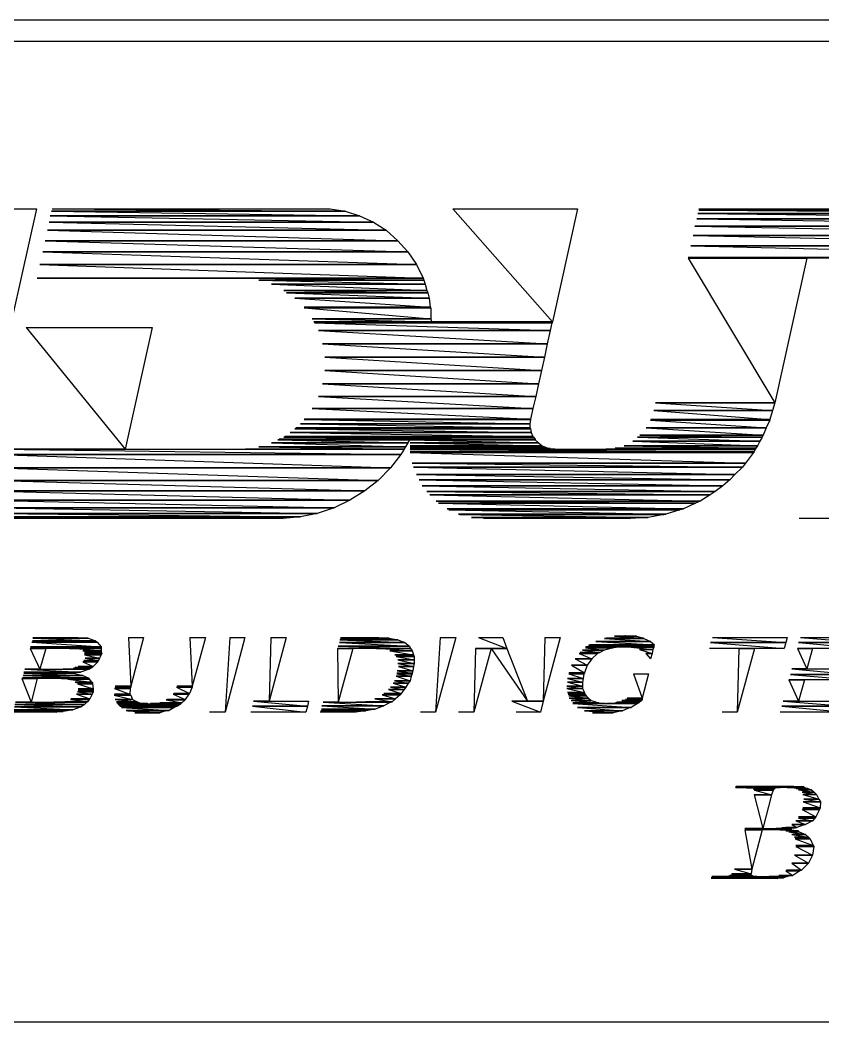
# Model space of a CAD drawing. Header units: millimetres. Extents: x 14 to 201, y 16 to 268.
# Drawn here: x 81.34 to 110.68, y 15.62 to 52.24 of the extents above; entities that cross this region are included whole.
import ezdxf

# ---------------------------------------------------------------- set-up
doc = ezdxf.new("R2010")
doc.units = ezdxf.units.MM
doc.layers.get('0').update_dxf_attribs({"linetype": 'CONTINUOUS'})

msp = doc.modelspace()

# ---------------------------------------------------------------- linework, layer by layer
at = {"color": 0}
for p, q in [((198.121, 52.2386), (17.0174, 52.2386)), ((149.648, 51.4558), (16.214, 51.4558)), ((93.7465, 45.0854), (82.4438, 45.0854)), ((82.4438, 45.0854), (94.2552, 44.8525)), ((82.4438, 45.0854), (93.7465, 45.0854)), ((93.2173, 45.2547), (82.4865, 45.2547)), ((82.4865, 45.2547), (93.7465, 45.0854)), ((82.4865, 45.2547), (93.2173, 45.2547)), ((82.5073, 45.339), (93.2173, 45.2547)), ((82.5073, 45.339), (92.6677, 45.339)), ((92.6677, 45.339), (93.2173, 45.2547)), ((93.2173, 45.2547), (93.7465, 45.0854)), ((93.7465, 45.0854), (94.2552, 44.8525)), ((97.1543, 45.339), (100.795, 41.2115)), ((97.1543, 45.339), (101.706, 45.339)), ((101.706, 45.339), (100.795, 41.2115)), ((122.386, 45.1693), (106.109, 45.1693)), ((106.109, 45.1693), (122.809, 44.9792)), ((106.109, 45.1693), (122.386, 45.1693)), ((106.15, 45.339), (121.941, 45.296)), ((106.15, 45.339), (121.455, 45.339)), ((121.941, 45.296), (106.15, 45.296)), ((106.15, 45.296), (122.386, 45.1693)), ((106.15, 45.296), (121.941, 45.296)), ((94.2552, 44.8525), (82.4011, 44.8525)), ((82.4011, 44.8525), (94.7208, 44.5562)), ((82.4011, 44.8525), (94.2552, 44.8525)), ((94.2552, 44.8525), (94.7208, 44.5562)), ((123.19, 44.7036), (106.003, 44.7036)), ((106.003, 44.7036), (123.529, 44.366)), ((106.003, 44.7036), (123.19, 44.7036)), ((122.809, 44.9792), (106.066, 44.9792)), ((106.066, 44.9792), (123.19, 44.7036)), ((106.066, 44.9792), (122.809, 44.9792)), ((94.7208, 44.5562), (82.3376, 44.5562)), ((82.3376, 44.5562), (95.1438, 44.1745)), ((82.3376, 44.5562), (94.7208, 44.5562)), ((94.7208, 44.5562), (95.1438, 44.1745)), ((123.529, 44.366), (105.94, 44.366)), ((105.94, 44.366), (123.804, 43.9843)), ((105.94, 44.366), (123.529, 44.366)), ((95.1438, 44.1745), (82.2537, 44.1745)), ((82.2537, 44.1745), (95.5036, 43.772)), ((82.2537, 44.1745), (95.1438, 44.1745)), ((95.1438, 44.1745), (95.5036, 43.772)), ((123.804, 43.9843), (105.854, 43.9843)), ((105.854, 43.9843), (123.994, 43.561)), ((105.854, 43.9843), (123.804, 43.9843)), ((95.5036, 43.772), (82.1697, 43.772)), ((82.1697, 43.772), (95.8219, 43.3077)), ((82.1697, 43.772), (95.5036, 43.772)), ((95.5036, 43.772), (95.8219, 43.3077)), ((95.8219, 43.3077), (82.0635, 43.3077)), ((82.0635, 43.3077), (96.0755, 42.799)), ((82.0635, 43.3077), (95.8219, 43.3077)), ((95.8219, 43.3077), (96.0755, 42.799)), ((123.994, 43.561), (105.749, 43.561)), ((105.749, 43.561), (124.015, 43.5405)), ((105.749, 43.561), (123.994, 43.561)), ((124.015, 43.5405), (105.749, 43.5405)), ((105.749, 43.5405), (108.924, 38.2489)), ((105.749, 43.5405), (110.087, 43.5405)), ((110.087, 43.5405), (108.924, 38.2489)), ((96.0755, 42.799), (81.9573, 42.799)), ((81.9573, 42.799), (96.0755, 42.799)), ((81.9573, 42.799), (96.0755, 42.799)), ((89.578, 42.799), (96.096, 42.7359)), ((89.578, 42.799), (96.0755, 42.799)), ((96.096, 42.7359), (90.0645, 42.7359)), ((90.0645, 42.7359), (96.139, 42.587)), ((90.0645, 42.7359), (96.096, 42.7359)), ((96.139, 42.587), (90.5302, 42.587)), ((90.5302, 42.587), (96.2021, 42.3541)), ((90.5302, 42.587), (96.139, 42.587)), ((96.0755, 42.799), (96.096, 42.7359)), ((96.096, 42.7359), (96.139, 42.587)), ((96.139, 42.587), (96.2021, 42.3541)), ((96.2021, 42.3541), (90.974, 42.3541)), ((90.974, 42.3541), (96.2448, 42.2698)), ((90.974, 42.3541), (96.2021, 42.3541)), ((96.2448, 42.2698), (91.0802, 42.2698)), ((91.0802, 42.2698), (96.2875, 42.0797)), ((91.0802, 42.2698), (96.2448, 42.2698)), ((96.2021, 42.3541), (96.2448, 42.2698)), ((96.2448, 42.2698), (96.2875, 42.0797)), ((96.2875, 42.0797), (91.3765, 42.0797)), ((91.3765, 42.0797), (96.3291, 41.7407)), ((91.3765, 42.0797), (96.2875, 42.0797)), ((96.2875, 42.0797), (96.3291, 41.7407)), ((96.3291, 41.7407), (91.7152, 41.7407)), ((91.7152, 41.7407), (96.351, 41.7202)), ((91.7152, 41.7407), (96.3291, 41.7407)), ((96.351, 41.7202), (91.7152, 41.7202)), ((91.7152, 41.7202), (96.351, 41.3177)), ((91.7152, 41.7202), (96.351, 41.7202)), ((96.3291, 41.7407), (96.351, 41.7202)), ((96.351, 41.7202), (96.351, 41.3177)), ((96.351, 41.3177), (92.0115, 41.3177)), ((92.0115, 41.3177), (96.3718, 41.2115)), ((92.0115, 41.3177), (96.351, 41.3177)), ((96.3718, 41.2115), (92.075, 41.2115)), ((92.075, 41.2115), (96.3718, 41.1688)), ((92.075, 41.2115), (96.3718, 41.2115)), ((96.3718, 41.1688), (92.0958, 41.1688)), ((92.0958, 41.1688), (100.711, 40.8947)), ((92.0958, 41.1688), (100.775, 41.1688)), ((96.351, 41.3177), (96.3718, 41.2115)), ((100.795, 41.2115), (96.3718, 41.2115)), ((96.3718, 41.2115), (100.775, 41.1688)), ((96.3718, 41.2115), (100.795, 41.2115)), ((96.3718, 41.2115), (96.3718, 41.1688)), ((100.775, 41.1688), (96.3718, 41.1688)), ((100.775, 41.1688), (100.711, 40.8947)), ((100.795, 41.2115), (100.775, 41.1688)), ((81.5552, 40.9995), (85.175, 36.5552)), ((81.5552, 40.9995), (86.1702, 40.9995)), ((86.1702, 40.9995), (85.175, 36.5552)), ((100.711, 40.8947), (92.2443, 40.8947)), ((92.2443, 40.8947), (100.605, 40.4068)), ((92.2443, 40.8947), (100.711, 40.8947)), ((100.711, 40.8947), (100.605, 40.4068)), ((100.605, 40.4068), (92.3918, 40.4068)), ((92.3918, 40.4068), (100.499, 39.9203)), ((92.3918, 40.4068), (100.605, 40.4068)), ((100.605, 40.4068), (100.499, 39.9203)), ((100.499, 39.9203), (92.4775, 39.9203)), ((92.4775, 39.9203), (100.393, 39.4339)), ((92.4775, 39.9203), (100.499, 39.9203)), ((100.499, 39.9203), (100.393, 39.4339)), ((100.393, 39.4339), (92.4775, 39.4339)), ((92.4775, 39.4339), (100.288, 38.946)), ((92.4775, 39.4339), (100.393, 39.4339)), ((100.393, 39.4339), (100.288, 38.946)), ((100.288, 38.946), (92.3918, 38.946)), ((92.3918, 38.946), (100.182, 38.4803)), ((92.3918, 38.946), (100.288, 38.946)), ((100.288, 38.946), (100.182, 38.4803)), ((100.182, 38.4803), (92.2443, 38.4803)), ((92.2443, 38.4803), (100.076, 38.0365)), ((92.2443, 38.4803), (100.182, 38.4803)), ((100.182, 38.4803), (100.076, 38.0365)), ((108.924, 38.2489), (104.563, 38.2489)), ((104.563, 38.2489), (108.839, 37.9734)), ((104.563, 38.2489), (108.924, 38.2489)), ((108.924, 38.2489), (108.839, 37.9734)), ((100.076, 38.0365), (92.0115, 38.0365)), ((92.0115, 38.0365), (99.9917, 37.6548)), ((92.0115, 38.0365), (100.076, 38.0365)), ((100.076, 38.0365), (99.9917, 37.6548)), ((108.839, 37.9734), (104.499, 37.9734)), ((104.499, 37.9734), (108.733, 37.6343)), ((104.499, 37.9734), (108.839, 37.9734)), ((108.839, 37.9734), (108.733, 37.6343)), ((99.9698, 37.4869), (91.5885, 37.4869)), ((91.5885, 37.4869), (99.9698, 37.338)), ((91.5885, 37.4869), (99.9698, 37.4869)), ((99.9917, 37.6343), (91.7152, 37.6343)), ((91.7152, 37.6343), (99.9698, 37.4869)), ((91.7152, 37.6343), (99.9917, 37.6343)), ((99.9917, 37.6548), (91.736, 37.6548)), ((91.736, 37.6548), (99.9917, 37.6343)), ((91.736, 37.6548), (99.9917, 37.6548)), ((99.9917, 37.6343), (99.9698, 37.4869)), ((99.9698, 37.4869), (99.9698, 37.338)), ((99.9917, 37.6548), (99.9917, 37.6343)), ((108.733, 37.6135), (104.372, 37.6135)), ((104.372, 37.6135), (108.606, 37.338)), ((104.372, 37.6135), (108.733, 37.6135)), ((108.733, 37.6343), (104.395, 37.6343)), ((104.395, 37.6343), (108.733, 37.6135)), ((104.395, 37.6343), (108.733, 37.6343)), ((108.733, 37.6135), (108.606, 37.338)), ((108.733, 37.6343), (108.733, 37.6135)), ((100.096, 36.999), (90.974, 36.999)), ((90.974, 36.999), (100.161, 36.915)), ((90.974, 36.999), (100.096, 36.999)), ((100.076, 37.0209), (91.0167, 37.0209)), ((91.0167, 37.0209), (100.096, 36.999)), ((91.0167, 37.0209), (100.076, 37.0209)), ((100.013, 37.1683), (91.2068, 37.1683)), ((91.2068, 37.1683), (100.076, 37.0209)), ((91.2068, 37.1683), (100.013, 37.1683)), ((99.9917, 37.2953), (91.3765, 37.2953)), ((91.3765, 37.2953), (100.013, 37.1683)), ((91.3765, 37.2953), (99.9917, 37.2953)), ((99.9698, 37.338), (91.4192, 37.338)), ((91.4192, 37.338), (99.9917, 37.2953)), ((91.4192, 37.338), (99.9698, 37.338)), ((99.9698, 37.338), (99.9917, 37.2953)), ((99.9917, 37.2953), (100.013, 37.1683)), ((100.013, 37.1683), (100.076, 37.0209)), ((100.076, 37.0209), (100.096, 36.999)), ((100.096, 36.999), (100.161, 36.915)), ((108.458, 36.999), (103.907, 36.999)), ((103.907, 36.999), (108.373, 36.8515)), ((103.907, 36.999), (108.458, 36.999)), ((108.5, 37.0625), (103.992, 37.0625)), ((103.992, 37.0625), (108.458, 36.999)), ((103.992, 37.0625), (108.5, 37.0625)), ((108.606, 37.338), (104.225, 37.338)), ((104.225, 37.338), (108.5, 37.0625)), ((104.225, 37.338), (108.606, 37.338)), ((108.458, 36.999), (108.373, 36.8515)), ((108.5, 37.0625), (108.458, 36.999)), ((108.606, 37.338), (108.5, 37.0625)), ((95.4193, 36.6391), (90.0645, 36.6391)), ((90.0645, 36.6391), (95.3767, 36.5552)), ((90.0645, 36.6391), (95.4193, 36.6391)), ((95.5036, 36.788), (90.5302, 36.788)), ((90.5302, 36.788), (95.4193, 36.6391)), ((90.5302, 36.788), (95.5036, 36.788)), ((95.5668, 36.8928), (90.763, 36.8928)), ((90.763, 36.8928), (95.5036, 36.788)), ((90.763, 36.8928), (95.5668, 36.8928)), ((100.161, 36.915), (90.8043, 36.915)), ((90.8043, 36.915), (95.5668, 36.8928)), ((90.8043, 36.915), (95.589, 36.915)), ((95.4193, 36.6391), (95.3767, 36.5552)), ((95.5036, 36.788), (95.4193, 36.6391)), ((95.5668, 36.8928), (95.5036, 36.788)), ((95.589, 36.915), (95.5668, 36.8928)), ((95.589, 36.915), (100.161, 36.8928)), ((95.589, 36.915), (100.161, 36.915)), ((100.161, 36.8928), (95.589, 36.8928)), ((95.589, 36.8928), (100.288, 36.788)), ((95.589, 36.8928), (100.161, 36.8928)), ((100.288, 36.788), (95.589, 36.788)), ((95.589, 36.788), (100.415, 36.6818)), ((95.589, 36.788), (100.288, 36.788)), ((100.415, 36.6818), (95.589, 36.6818)), ((95.589, 36.6818), (100.562, 36.6187)), ((95.589, 36.6818), (100.415, 36.6818)), ((100.562, 36.6187), (95.589, 36.6187)), ((95.589, 36.6187), (100.711, 36.576)), ((95.589, 36.6187), (100.562, 36.6187)), ((100.161, 36.915), (100.161, 36.8928)), ((100.161, 36.8928), (100.288, 36.788)), ((100.288, 36.788), (100.415, 36.6818)), ((100.415, 36.6818), (100.562, 36.6187)), ((100.562, 36.6187), (100.711, 36.576)), ((108.289, 36.6818), (103.42, 36.6818)), ((103.42, 36.6818), (108.226, 36.5965)), ((103.42, 36.6818), (108.289, 36.6818)), ((108.373, 36.8515), (103.737, 36.8515)), ((103.737, 36.8515), (108.289, 36.6818)), ((103.737, 36.8515), (108.373, 36.8515)), ((108.289, 36.6818), (108.226, 36.5965)), ((108.373, 36.8515), (108.289, 36.6818)), ((95.25, 36.3636), (80.5173, 36.3636)), ((80.5173, 36.3636), (94.8697, 35.8771)), ((80.5173, 36.3636), (95.25, 36.3636)), ((85.175, 36.5552), (80.56, 36.5552)), ((80.56, 36.5552), (95.25, 36.3636)), ((80.56, 36.5552), (95.3767, 36.5552)), ((95.3767, 36.5552), (89.578, 36.5552)), ((95.25, 36.3636), (94.8697, 35.8771)), ((95.3767, 36.5552), (95.25, 36.3636)), ((100.711, 36.576), (95.589, 36.576)), ((95.589, 36.576), (100.881, 36.5552)), ((95.589, 36.576), (100.711, 36.576)), ((100.881, 36.5552), (95.589, 36.5552)), ((95.589, 36.5552), (108.162, 36.4698)), ((95.589, 36.5552), (108.204, 36.5552)), ((108.162, 36.4698), (95.589, 36.4698)), ((95.589, 36.4698), (108.14, 36.4285)), ((95.589, 36.4698), (108.162, 36.4698)), ((108.14, 36.4285), (95.589, 36.4285)), ((95.589, 36.4285), (107.844, 36.0468)), ((95.589, 36.4285), (108.14, 36.4285)), ((100.711, 36.576), (100.881, 36.5552)), ((108.204, 36.5552), (102.742, 36.5552)), ((108.226, 36.5965), (103.081, 36.5965)), ((103.081, 36.5965), (108.204, 36.5552)), ((103.081, 36.5965), (108.226, 36.5965)), ((108.14, 36.4285), (107.844, 36.0468)), ((108.162, 36.4698), (108.14, 36.4285)), ((108.204, 36.5552), (108.162, 36.4698)), ((108.226, 36.5965), (108.204, 36.5552)), ((107.844, 36.0468), (95.673, 36.0468)), ((95.673, 36.0468), (107.738, 35.8994)), ((95.673, 36.0468), (107.844, 36.0468)), ((107.738, 35.8994), (95.7157, 35.8994)), ((95.7157, 35.8994), (107.464, 35.6235)), ((95.7157, 35.8994), (107.738, 35.8994)), ((107.738, 35.8994), (107.464, 35.6235)), ((107.844, 36.0468), (107.738, 35.8994)), ((94.8697, 35.8771), (80.4125, 35.8771)), ((80.4125, 35.8771), (94.4245, 35.4115)), ((80.4125, 35.8771), (94.8697, 35.8771)), ((94.8697, 35.8771), (94.4245, 35.4115)), ((107.464, 35.6235), (95.8219, 35.6235)), ((95.8219, 35.6235), (107.272, 35.4334)), ((95.8219, 35.6235), (107.464, 35.6235)), ((107.464, 35.6235), (107.272, 35.4334)), ((94.4245, 35.4115), (80.3067, 35.4115)), ((80.3067, 35.4115), (93.938, 35.0311)), ((80.3067, 35.4115), (94.4245, 35.4115)), ((94.4245, 35.4115), (93.938, 35.0311)), ((107.272, 35.4334), (95.928, 35.4334)), ((95.928, 35.4334), (107.018, 35.2213)), ((95.928, 35.4334), (107.272, 35.4334)), ((107.018, 35.2213), (96.0328, 35.2213)), ((96.0328, 35.2213), (106.743, 35.0091)), ((96.0328, 35.2213), (107.018, 35.2213)), ((107.018, 35.2213), (106.743, 35.0091)), ((107.272, 35.4334), (107.018, 35.2213)), ((93.938, 35.0311), (80.221, 35.0311)), ((80.221, 35.0311), (93.387, 34.6921)), ((80.221, 35.0311), (93.938, 35.0311)), ((93.938, 35.0311), (93.387, 34.6921)), ((106.743, 35.0091), (96.2021, 35.0091)), ((96.2021, 35.0091), (106.553, 34.8823)), ((96.2021, 35.0091), (106.743, 35.0091)), ((106.553, 34.8823), (96.3083, 34.8823)), ((96.3083, 34.8823), (106.193, 34.6494)), ((96.3083, 34.8823), (106.553, 34.8823)), ((106.553, 34.8823), (106.193, 34.6494)), ((106.743, 35.0091), (106.553, 34.8823)), ((93.387, 34.6921), (80.137, 34.6921)), ((80.137, 34.6921), (92.8165, 34.4165)), ((80.137, 34.6921), (93.387, 34.6921)), ((93.387, 34.6921), (92.8165, 34.4165)), ((106.193, 34.6494), (96.5412, 34.6494)), ((96.5412, 34.6494), (106.023, 34.586)), ((96.5412, 34.6494), (106.193, 34.6494)), ((106.023, 34.586), (96.6251, 34.586)), ((96.6251, 34.586), (105.58, 34.3752)), ((96.6251, 34.586), (106.023, 34.586)), ((106.023, 34.586), (105.58, 34.3752)), ((106.193, 34.6494), (106.023, 34.586)), ((91.5885, 34.0789), (80.0104, 34.0789)), ((80.0104, 34.0789), (90.9532, 34.0155)), ((80.0104, 34.0789), (91.5885, 34.0789)), ((92.2017, 34.2057), (80.0308, 34.2057)), ((80.0308, 34.2057), (91.5885, 34.0789)), ((80.0308, 34.2057), (92.2017, 34.2057)), ((92.8165, 34.4165), (80.0735, 34.4165)), ((80.0735, 34.4165), (92.2017, 34.2057)), ((80.0735, 34.4165), (92.8165, 34.4165)), ((91.5885, 34.0789), (90.9532, 34.0155)), ((92.2017, 34.2057), (91.5885, 34.0789)), ((92.8165, 34.4165), (92.2017, 34.2057)), ((105.58, 34.3752), (96.9437, 34.3752)), ((96.9437, 34.3752), (105.453, 34.3324)), ((96.9437, 34.3752), (105.58, 34.3752)), ((105.453, 34.3324), (97.0068, 34.3324)), ((97.0068, 34.3324), (104.944, 34.1836)), ((97.0068, 34.3324), (105.453, 34.3324)), ((104.944, 34.1836), (97.3667, 34.1836)), ((97.3667, 34.1836), (104.859, 34.1629)), ((97.3667, 34.1836), (104.944, 34.1836)), ((104.859, 34.1629), (97.4094, 34.1629)), ((97.4094, 34.1629), (104.289, 34.0568)), ((97.4094, 34.1629), (104.859, 34.1629)), ((104.289, 34.0568), (97.8323, 34.0568)), ((97.8323, 34.0568), (104.225, 34.0568)), ((97.8323, 34.0568), (104.289, 34.0568)), ((97.8323, 34.0568), (103.633, 34.0155)), ((97.8323, 34.0568), (104.225, 34.0568)), ((104.225, 34.0568), (103.633, 34.0155)), ((104.289, 34.0568), (104.225, 34.0568)), ((104.859, 34.1629), (104.289, 34.0568)), ((104.944, 34.1836), (104.859, 34.1629)), ((105.453, 34.3324), (104.944, 34.1836)), ((105.58, 34.3752), (105.453, 34.3324)), ((90.9532, 34.0155), (79.9881, 34.0155)), ((103.633, 34.0155), (98.2761, 34.0155)), ((114.49, 34.0155), (109.813, 34.0155)), ((81.8085, 29.6761), (83.8207, 29.654)), ((81.8085, 29.6761), (83.4595, 29.6761)), ((83.4595, 29.6761), (83.8207, 29.654)), ((85.302, 29.6761), (85.386, 27.897)), ((85.302, 29.6761), (85.8516, 29.6761)), ((85.8516, 29.6761), (85.386, 27.897)), ((87.5453, 29.6761), (87.6293, 27.897)), ((87.5453, 29.6761), (88.1172, 29.6761)), ((88.1172, 29.6761), (87.6293, 27.897)), ((89.0062, 29.6761), (88.8365, 26.9448)), ((89.5558, 29.6761), (88.8365, 26.9448)), ((89.0062, 29.6761), (89.5558, 29.6761)), ((90.5083, 29.6761), (90.4448, 27.3472)), ((91.0594, 29.6761), (90.4448, 27.3472)), ((90.5083, 29.6761), (91.0594, 29.6761)), ((93.0494, 29.6761), (94.827, 29.654)), ((93.0494, 29.6761), (94.4453, 29.6761)), ((94.4453, 29.6761), (94.827, 29.654)), ((96.6886, 29.6761), (96.5207, 26.9448)), ((97.2605, 29.6761), (96.5207, 26.9448)), ((96.6886, 29.6761), (97.2605, 29.6761)), ((98.086, 29.6761), (99.1235, 29.2737)), ((98.086, 29.6761), (98.975, 29.6761)), ((98.975, 29.6761), (99.1235, 29.2737)), ((100.521, 29.6761), (100.458, 27.3472)), ((101.071, 29.6761), (100.458, 27.3472)), ((100.521, 29.6761), (101.071, 29.6761)), ((103.866, 29.7174), (103.061, 29.7174)), ((103.061, 29.7174), (104.119, 29.654)), ((103.061, 29.7174), (103.866, 29.7174)), ((103.823, 29.7174), (103.145, 29.7174)), ((103.145, 29.7174), (103.866, 29.7174)), ((103.145, 29.7174), (103.866, 29.7174)), ((103.441, 29.7394), (103.823, 29.7174)), ((103.441, 29.7394), (103.463, 29.7394)), ((103.463, 29.7394), (103.823, 29.7174)), ((103.866, 29.7174), (104.119, 29.654)), ((106.638, 29.6761), (109.325, 29.4845)), ((106.638, 29.6761), (109.368, 29.6761)), ((109.368, 29.6761), (109.325, 29.4845)), ((109.854, 29.6761), (112.141, 29.4845)), ((109.854, 29.6761), (112.204, 29.6761)), ((84.3068, 29.3371), (81.7245, 29.3371)), ((81.7245, 29.3371), (84.3068, 29.2737)), ((81.7245, 29.3371), (84.3068, 29.3371)), ((84.1583, 29.5065), (81.7672, 29.5065)), ((81.7672, 29.5065), (84.3068, 29.3371)), ((81.7672, 29.5065), (84.1583, 29.5065)), ((84.0948, 29.5493), (81.788, 29.5493)), ((81.788, 29.5493), (84.1583, 29.5065)), ((81.788, 29.5493), (84.0948, 29.5493)), ((83.8207, 29.654), (81.8085, 29.654)), ((81.8085, 29.654), (84.0948, 29.5493)), ((81.8085, 29.654), (83.8207, 29.654)), ((83.8207, 29.654), (84.0948, 29.5493)), ((84.0948, 29.5493), (84.1583, 29.5065)), ((84.1583, 29.5065), (84.3068, 29.3371)), ((84.3068, 29.3371), (84.3068, 29.2737)), ((95.5668, 29.3577), (92.964, 29.3577)), ((92.964, 29.3577), (95.6098, 29.2737)), ((92.964, 29.3577), (95.5668, 29.3577)), ((95.3989, 29.4845), (93.0067, 29.4845)), ((93.0067, 29.4845), (95.5668, 29.3577)), ((93.0067, 29.4845), (95.3989, 29.4845)), ((95.1438, 29.5906), (93.0271, 29.5906)), ((93.0271, 29.5906), (95.3989, 29.4845)), ((93.0271, 29.5906), (95.1438, 29.5906)), ((94.827, 29.654), (93.0494, 29.654)), ((93.0494, 29.654), (95.1438, 29.5906)), ((93.0494, 29.654), (94.827, 29.654)), ((94.827, 29.654), (95.1438, 29.5906)), ((95.1438, 29.5906), (95.3989, 29.4845)), ((95.3989, 29.4845), (95.5668, 29.3577)), ((95.5668, 29.3577), (95.6098, 29.2737)), ((103.124, 29.3164), (102.003, 29.3164)), ((102.003, 29.3164), (103.018, 29.2943)), ((102.003, 29.3164), (103.124, 29.3164)), ((103.018, 29.2943), (102.003, 29.2943)), ((102.003, 29.2943), (102.679, 29.2103)), ((102.003, 29.2943), (103.018, 29.2943)), ((103.251, 29.3371), (102.023, 29.3371)), ((102.023, 29.3371), (103.124, 29.3164)), ((102.023, 29.3371), (103.251, 29.3371)), ((104.499, 29.3371), (102.045, 29.3371)), ((102.045, 29.3371), (103.251, 29.3371)), ((102.045, 29.3371), (103.378, 29.3371)), ((104.499, 29.3798), (102.108, 29.3798)), ((102.108, 29.3798), (104.499, 29.3371)), ((102.108, 29.3798), (104.499, 29.3798)), ((104.521, 29.4004), (102.15, 29.4004)), ((102.15, 29.4004), (104.499, 29.3798)), ((102.15, 29.4004), (104.521, 29.4004)), ((104.372, 29.5272), (102.383, 29.5272)), ((102.383, 29.5272), (104.372, 29.5272)), ((102.383, 29.5272), (104.372, 29.5272)), ((102.383, 29.5272), (104.521, 29.4004)), ((102.383, 29.5272), (104.372, 29.5272)), ((103.018, 29.2943), (102.679, 29.2103)), ((104.14, 29.6333), (102.701, 29.6333)), ((102.701, 29.6333), (104.372, 29.5272)), ((102.701, 29.6333), (104.14, 29.6333)), ((104.119, 29.654), (102.765, 29.654)), ((102.765, 29.654), (104.14, 29.6333)), ((102.765, 29.654), (104.119, 29.654)), ((103.124, 29.3164), (103.018, 29.2943)), ((103.251, 29.3371), (103.124, 29.3164)), ((103.378, 29.3371), (103.251, 29.3371)), ((103.378, 29.3371), (104.499, 29.3371)), ((103.378, 29.3371), (104.499, 29.3371)), ((104.499, 29.3371), (103.527, 29.3371)), ((103.527, 29.3371), (104.499, 29.3164)), ((103.527, 29.3371), (104.499, 29.3371)), ((104.499, 29.3164), (103.674, 29.3164)), ((103.674, 29.3164), (104.458, 29.231)), ((103.674, 29.3164), (104.499, 29.3164)), ((104.119, 29.654), (104.14, 29.6333)), ((104.14, 29.6333), (104.372, 29.5272)), ((104.372, 29.5272), (104.521, 29.4004)), ((104.499, 29.3164), (104.458, 29.231)), ((104.521, 29.4004), (104.499, 29.3798)), ((104.499, 29.3798), (104.499, 29.3371)), ((104.499, 29.3371), (104.499, 29.3164)), ((109.325, 29.4845), (106.575, 29.4845)), ((106.575, 29.4845), (109.262, 29.2737)), ((106.575, 29.4845), (109.325, 29.4845)), ((109.325, 29.4845), (109.262, 29.2737)), ((112.141, 29.4845), (109.791, 29.4845)), ((109.791, 29.4845), (112.077, 29.2737)), ((109.791, 29.4845), (112.141, 29.4845)), ((84.3068, 29.2737), (81.704, 29.2737)), ((81.704, 29.2737), (82.0635, 28.5116)), ((81.704, 29.2737), (82.2745, 29.2737)), ((82.2745, 29.2737), (82.0635, 28.5116)), ((83.1427, 29.2737), (84.3068, 29.2737)), ((83.1427, 29.2737), (84.3068, 29.2737)), ((84.3068, 29.2737), (83.3755, 29.2737)), ((83.3755, 29.2737), (84.3068, 29.1882)), ((83.3755, 29.2737), (84.3068, 29.2737)), ((84.3068, 29.1882), (83.6291, 29.1882)), ((83.6291, 29.1882), (84.3068, 29.1469)), ((83.6291, 29.1882), (84.3068, 29.1882)), ((84.3068, 29.1469), (83.6923, 29.1469)), ((83.6923, 29.1469), (84.3276, 29.0835)), ((83.6923, 29.1469), (84.3068, 29.1469)), ((84.3276, 29.0835), (83.6923, 29.0835)), ((83.6923, 29.0835), (84.3068, 29.0408)), ((83.6923, 29.0835), (84.3276, 29.0835)), ((84.3068, 29.0408), (83.6923, 29.0408)), ((83.6923, 29.0408), (84.2437, 28.914)), ((83.6923, 29.0408), (84.3068, 29.0408)), ((84.3068, 29.0408), (84.2437, 28.914)), ((84.3068, 29.2737), (84.3068, 29.1882)), ((84.3068, 29.1882), (84.3068, 29.1469)), ((84.3068, 29.1469), (84.3276, 29.0835)), ((84.3276, 29.0835), (84.3068, 29.0408)), ((95.6098, 29.2737), (92.9432, 29.2737)), ((92.9432, 29.2737), (92.964, 27.3044)), ((92.9432, 29.2737), (93.4932, 29.2737)), ((93.4932, 29.2737), (92.964, 27.3044)), ((94.361, 29.2737), (95.6098, 29.2737)), ((94.361, 29.2737), (95.6098, 29.2737)), ((95.6098, 29.2737), (94.5515, 29.2737)), ((94.5515, 29.2737), (95.673, 29.1882)), ((94.5515, 29.2737), (95.6098, 29.2737)), ((95.673, 29.1882), (94.8475, 29.1882)), ((94.8475, 29.1882), (95.673, 29.1882)), ((94.8475, 29.1882), (95.673, 29.1882)), ((94.8475, 29.1882), (95.7157, 29.0408)), ((94.8475, 29.1882), (95.673, 29.1882)), ((95.7157, 29.0408), (95.0376, 29.0408)), ((95.0376, 29.0408), (95.7365, 28.9774)), ((95.0376, 29.0408), (95.7157, 29.0408)), ((95.7365, 28.9774), (95.0807, 28.9774)), ((95.0807, 28.9774), (95.7365, 28.8506)), ((95.0807, 28.9774), (95.7365, 28.9774)), ((95.6098, 29.2737), (95.673, 29.1882)), ((95.673, 29.1882), (95.7157, 29.0408)), ((95.7157, 29.0408), (95.7365, 28.9774)), ((95.7365, 28.9774), (95.7365, 28.8506)), ((97.9798, 29.2737), (97.9166, 26.9448)), ((98.5517, 29.2737), (97.9166, 26.9448)), ((99.1235, 29.2737), (97.9798, 29.2737)), ((97.9798, 29.2737), (98.5517, 29.2737)), ((98.5517, 29.2737), (99.8859, 27.3472)), ((98.5517, 29.2737), (99.1235, 29.2737)), ((99.1235, 29.2737), (99.8859, 27.3472)), ((102.446, 29.0835), (101.769, 29.0835)), ((101.769, 29.0835), (102.235, 28.8919)), ((101.769, 29.0835), (102.446, 29.0835)), ((102.532, 29.1248), (101.812, 29.1248)), ((101.812, 29.1248), (102.446, 29.0835)), ((101.812, 29.1248), (102.532, 29.1248)), ((102.679, 29.2103), (101.896, 29.2103)), ((101.896, 29.2103), (102.532, 29.1248)), ((101.896, 29.2103), (102.679, 29.2103)), ((102.446, 29.0835), (102.235, 28.8919)), ((102.532, 29.1248), (102.446, 29.0835)), ((102.679, 29.2103), (102.532, 29.1248)), ((104.458, 29.231), (103.97, 29.231)), ((103.97, 29.231), (104.436, 29.0835)), ((103.97, 29.231), (104.458, 29.231)), ((104.436, 29.0835), (104.203, 29.0835)), ((104.203, 29.0835), (104.372, 28.8919)), ((104.203, 29.0835), (104.436, 29.0835)), ((104.436, 29.0835), (104.372, 28.8919)), ((104.458, 29.231), (104.436, 29.0835)), ((109.262, 29.2737), (106.532, 29.2737)), ((107.611, 29.2737), (107.547, 26.9448)), ((108.183, 29.2737), (107.547, 26.9448)), ((107.611, 29.2737), (108.183, 29.2737)), ((112.077, 29.2737), (109.75, 29.2737)), ((109.75, 29.2737), (110.087, 28.5323)), ((109.75, 29.2737), (110.3, 29.2737)), ((110.3, 29.2737), (110.087, 28.5323)), ((83.9682, 28.575), (83.3547, 28.575)), ((83.3547, 28.575), (83.9251, 28.5543)), ((83.3547, 28.575), (83.9682, 28.575)), ((84.0109, 28.6177), (83.4595, 28.6177)), ((83.4595, 28.6177), (83.9682, 28.575)), ((83.4595, 28.6177), (84.0109, 28.6177)), ((84.1802, 28.7872), (83.6291, 28.7872)), ((83.6291, 28.7872), (84.0109, 28.6177)), ((83.6291, 28.7872), (84.1802, 28.7872)), ((84.201, 28.8286), (83.6718, 28.8286)), ((83.6718, 28.8286), (84.1802, 28.7872)), ((83.6718, 28.8286), (84.201, 28.8286)), ((84.2437, 28.914), (83.7145, 28.914)), ((83.7145, 28.914), (84.201, 28.8286)), ((83.7145, 28.914), (84.2437, 28.914)), ((83.9682, 28.575), (83.9251, 28.5543)), ((84.0109, 28.6177), (83.9682, 28.575)), ((84.1802, 28.7872), (84.0109, 28.6177)), ((84.201, 28.8286), (84.1802, 28.7872)), ((84.2437, 28.914), (84.201, 28.8286)), ((95.7365, 28.8506), (95.1438, 28.8506)), ((95.1438, 28.8506), (95.7365, 28.7238)), ((95.1438, 28.8506), (95.7365, 28.8506)), ((95.7365, 28.7238), (95.1438, 28.7238)), ((95.1438, 28.7238), (95.7157, 28.6177)), ((95.1438, 28.7238), (95.7365, 28.7238)), ((95.7157, 28.6177), (95.166, 28.6177)), ((95.166, 28.6177), (95.6952, 28.4482)), ((95.166, 28.6177), (95.7157, 28.6177)), ((95.7157, 28.6177), (95.6952, 28.4482)), ((95.7365, 28.7238), (95.7157, 28.6177)), ((95.7365, 28.8506), (95.7365, 28.7238)), ((102.066, 28.6591), (101.494, 28.6591)), ((101.494, 28.6591), (102.066, 28.6591)), ((101.494, 28.6591), (102.066, 28.6591)), ((101.494, 28.6591), (101.96, 28.3848)), ((101.494, 28.6591), (102.066, 28.6591)), ((102.235, 28.8919), (101.621, 28.8919)), ((101.621, 28.8919), (102.235, 28.8919)), ((101.621, 28.8919), (102.235, 28.8919)), ((101.621, 28.8919), (102.066, 28.6591)), ((101.621, 28.8919), (102.235, 28.8919)), ((102.066, 28.6591), (101.96, 28.3848)), ((102.235, 28.8919), (102.066, 28.6591)), ((104.372, 28.8919), (104.372, 28.8919)), ((83.6291, 28.2787), (81.449, 28.2787)), ((81.449, 28.2787), (83.8207, 28.1947)), ((81.449, 28.2787), (83.6291, 28.2787)), ((83.5448, 28.4055), (81.4709, 28.4055)), ((81.4709, 28.4055), (83.2915, 28.3628)), ((81.4709, 28.4055), (83.5448, 28.4055)), ((83.2915, 28.3628), (81.4709, 28.3628)), ((81.4709, 28.3628), (83.6291, 28.2787)), ((81.4709, 28.3628), (83.2915, 28.3628)), ((82.0635, 28.5116), (81.5125, 28.5116)), ((81.5125, 28.5116), (83.5448, 28.4055)), ((81.5125, 28.5116), (83.862, 28.5116)), ((83.862, 28.5116), (82.9098, 28.5116)), ((83.9251, 28.5543), (83.2915, 28.5543)), ((83.2915, 28.5543), (83.862, 28.5116)), ((83.2915, 28.5543), (83.9251, 28.5543)), ((83.5448, 28.4055), (83.2915, 28.3628)), ((83.2915, 28.3628), (83.6291, 28.2787)), ((83.862, 28.5116), (83.5448, 28.4055)), ((83.6291, 28.2787), (83.8207, 28.1947)), ((83.9251, 28.5543), (83.862, 28.5116)), ((95.6303, 28.2581), (95.0807, 28.2581)), ((95.0807, 28.2581), (95.589, 28.0886)), ((95.0807, 28.2581), (95.6303, 28.2581)), ((95.673, 28.3628), (95.1011, 28.3628)), ((95.1011, 28.3628), (95.673, 28.3421)), ((95.1011, 28.3628), (95.673, 28.3628)), ((95.673, 28.3421), (95.1011, 28.3421)), ((95.1011, 28.3421), (95.6303, 28.2581)), ((95.1011, 28.3421), (95.673, 28.3421)), ((95.6952, 28.4482), (95.1234, 28.4482)), ((95.1234, 28.4482), (95.673, 28.3628)), ((95.1234, 28.4482), (95.6952, 28.4482)), ((95.6303, 28.2581), (95.589, 28.0886)), ((95.673, 28.3421), (95.6303, 28.2581)), ((95.6952, 28.4482), (95.673, 28.3628)), ((95.673, 28.3628), (95.673, 28.3421)), ((101.96, 28.3628), (101.388, 28.3628)), ((101.388, 28.3628), (101.939, 28.3421)), ((101.388, 28.3628), (101.96, 28.3628)), ((101.939, 28.3421), (101.388, 28.3421)), ((101.388, 28.3421), (101.917, 28.1726)), ((101.388, 28.3421), (101.939, 28.3421)), ((101.96, 28.3848), (101.41, 28.3848)), ((101.41, 28.3848), (101.96, 28.3628)), ((101.41, 28.3848), (101.96, 28.3848)), ((101.939, 28.3421), (101.917, 28.1726)), ((101.96, 28.3628), (101.939, 28.3421)), ((101.96, 28.3848), (101.96, 28.3628)), ((103.759, 28.3421), (104.076, 27.4533)), ((103.759, 28.3421), (104.309, 28.3421)), ((104.309, 28.3421), (104.076, 27.4533)), ((111.824, 28.3215), (109.495, 28.3215)), ((109.495, 28.3215), (111.781, 28.1299)), ((109.495, 28.3215), (111.824, 28.3215)), ((110.087, 28.5323), (109.538, 28.5323)), ((109.538, 28.5323), (111.824, 28.3215)), ((109.538, 28.5323), (111.887, 28.5323)), ((83.862, 28.1726), (81.4077, 28.1726)), ((81.4077, 28.1726), (81.7453, 27.3044)), ((81.4077, 28.1726), (81.9573, 28.1726)), ((83.8207, 28.1947), (81.4282, 28.1947)), ((81.4282, 28.1947), (83.862, 28.1726)), ((81.4282, 28.1947), (83.8207, 28.1947)), ((81.9573, 28.1726), (81.7453, 27.3044)), ((82.8463, 28.1726), (83.862, 28.1519)), ((82.8463, 28.1726), (83.862, 28.1726)), ((83.862, 28.1519), (83.0792, 28.1519)), ((83.0792, 28.1519), (83.9474, 28.0458)), ((83.0792, 28.1519), (83.862, 28.1519)), ((83.9474, 28.0458), (83.3547, 28.0458)), ((83.3547, 28.0458), (83.9886, 28.0252)), ((83.3547, 28.0458), (83.9474, 28.0458)), ((83.9886, 28.0252), (83.396, 28.0252)), ((83.396, 28.0252), (83.9886, 27.9824)), ((83.396, 28.0252), (83.9886, 28.0252)), ((83.9886, 27.9824), (83.439, 27.9824)), ((83.439, 27.9824), (84.0109, 27.7923)), ((83.439, 27.9824), (83.9886, 27.9824)), ((83.8207, 28.1947), (83.862, 28.1726)), ((83.862, 28.1726), (83.862, 28.1519)), ((83.862, 28.1519), (83.9474, 28.0458)), ((83.9474, 28.0458), (83.9886, 28.0252)), ((83.9886, 28.0252), (83.9886, 27.9824)), ((83.9886, 27.9824), (84.0109, 27.7923)), ((85.386, 27.897), (84.8155, 27.897)), ((84.8155, 27.897), (85.386, 27.8557)), ((84.8155, 27.897), (85.386, 27.897)), ((85.386, 27.8557), (84.8155, 27.8557)), ((84.8155, 27.8557), (85.3652, 27.8129)), ((84.8155, 27.8557), (85.386, 27.8557)), ((85.386, 27.8557), (85.3652, 27.8129)), ((85.386, 27.897), (85.386, 27.8557)), ((87.6293, 27.8557), (87.0589, 27.8557)), ((87.0589, 27.8557), (87.6293, 27.8557)), ((87.0589, 27.8557), (87.6293, 27.8557)), ((87.0589, 27.8557), (87.5249, 27.6228)), ((87.0589, 27.8557), (87.6293, 27.8557)), ((87.6293, 27.897), (87.0797, 27.897)), ((87.0797, 27.897), (87.6293, 27.8557)), ((87.0797, 27.897), (87.6293, 27.897)), ((87.6293, 27.8557), (87.5249, 27.6228)), ((87.6293, 27.897), (87.6293, 27.8557)), ((95.4401, 27.8557), (94.8697, 27.8557)), ((94.8697, 27.8557), (95.3767, 27.7702)), ((94.8697, 27.8557), (95.4401, 27.8557)), ((95.5255, 28.0031), (94.9745, 28.0031)), ((94.9745, 28.0031), (95.4401, 27.8557)), ((94.9745, 28.0031), (95.5255, 28.0031)), ((95.589, 28.0886), (95.0172, 28.0886)), ((95.0172, 28.0886), (95.5255, 28.0031)), ((95.0172, 28.0886), (95.589, 28.0886)), ((95.4401, 27.8557), (95.3767, 27.7702)), ((95.5255, 28.0031), (95.4401, 27.8557)), ((95.589, 28.0886), (95.5255, 28.0031)), ((101.896, 27.897), (101.324, 27.897)), ((101.324, 27.897), (101.896, 27.8129)), ((101.324, 27.897), (101.896, 27.897)), ((101.917, 28.1726), (101.346, 28.1726)), ((101.346, 28.1726), (101.896, 28.0458)), ((101.346, 28.1726), (101.917, 28.1726)), ((101.896, 28.0458), (101.346, 28.0458)), ((101.346, 28.0458), (101.896, 27.897)), ((101.346, 28.0458), (101.896, 28.0458)), ((101.917, 28.1726), (101.896, 28.0458)), ((101.896, 28.0458), (101.896, 27.897)), ((101.896, 27.897), (101.896, 27.8129)), ((111.781, 28.1299), (109.431, 28.1299)), ((109.431, 28.1299), (109.791, 27.3472)), ((109.431, 28.1299), (110.003, 28.1299)), ((110.003, 28.1299), (109.791, 27.3472)), ((83.9682, 27.6007), (83.396, 27.6007)), ((83.396, 27.6007), (83.8839, 27.4326)), ((83.396, 27.6007), (83.9682, 27.6007)), ((84.0109, 27.6862), (83.439, 27.6862)), ((83.439, 27.6862), (83.9682, 27.6007)), ((83.439, 27.6862), (84.0109, 27.6862)), ((84.0109, 27.7923), (83.4595, 27.7923)), ((83.4595, 27.7923), (84.0109, 27.7496)), ((83.4595, 27.7923), (84.0109, 27.7923)), ((84.0109, 27.7496), (83.4595, 27.7496)), ((83.4595, 27.7496), (84.0109, 27.6862)), ((83.4595, 27.7496), (84.0109, 27.7496)), ((83.9682, 27.6007), (83.8839, 27.4326)), ((84.0109, 27.6862), (83.9682, 27.6007)), ((84.0109, 27.7923), (84.0109, 27.7496)), ((84.0109, 27.7496), (84.0109, 27.6862)), ((85.386, 27.5594), (84.7729, 27.5594)), ((84.7729, 27.5594), (85.4495, 27.4106)), ((84.7729, 27.5594), (85.386, 27.5594)), ((85.3652, 27.8129), (84.7933, 27.8129)), ((84.7933, 27.8129), (85.3447, 27.6007)), ((84.7933, 27.8129), (85.3652, 27.8129)), ((85.3447, 27.6007), (84.7933, 27.6007)), ((84.7933, 27.6007), (85.386, 27.5594)), ((84.7933, 27.6007), (85.3447, 27.6007)), ((85.3652, 27.8129), (85.3447, 27.6007)), ((85.3447, 27.6007), (85.386, 27.5594)), ((85.386, 27.5594), (85.4495, 27.4106)), ((87.5026, 27.6007), (86.9322, 27.6007)), ((86.9322, 27.6007), (87.376, 27.4106)), ((86.9322, 27.6007), (87.5026, 27.6007)), ((87.5249, 27.6228), (86.9527, 27.6228)), ((86.9527, 27.6228), (87.5026, 27.6007)), ((86.9527, 27.6228), (87.5249, 27.6228)), ((87.5026, 27.6007), (87.376, 27.4106)), ((87.5249, 27.6228), (87.5026, 27.6007)), ((95.2292, 27.5801), (94.572, 27.5801)), ((94.572, 27.5801), (95.0599, 27.4326)), ((94.572, 27.5801), (95.2292, 27.5801)), ((95.2708, 27.6228), (94.6369, 27.6228)), ((94.6369, 27.6228), (95.2292, 27.5801)), ((94.6369, 27.6228), (95.2708, 27.6228)), ((95.3767, 27.7702), (94.8048, 27.7702)), ((94.8048, 27.7702), (95.2708, 27.6228)), ((94.8048, 27.7702), (95.3767, 27.7702)), ((95.2292, 27.5801), (95.0599, 27.4326)), ((95.2708, 27.6228), (95.2292, 27.5801)), ((95.3767, 27.7702), (95.2708, 27.6228)), ((101.896, 27.8129), (101.324, 27.8129)), ((101.324, 27.8129), (101.96, 27.6655)), ((101.324, 27.8129), (101.896, 27.8129)), ((101.96, 27.6655), (101.346, 27.6655)), ((101.346, 27.6655), (101.98, 27.6007)), ((101.346, 27.6655), (101.96, 27.6655)), ((101.98, 27.6007), (101.367, 27.6007)), ((101.367, 27.6007), (102.023, 27.5373)), ((101.367, 27.6007), (101.98, 27.6007)), ((102.023, 27.5373), (101.388, 27.5373)), ((101.388, 27.5373), (102.108, 27.4533)), ((101.388, 27.5373), (102.023, 27.5373)), ((101.896, 27.8129), (101.96, 27.6655)), ((101.96, 27.6655), (101.98, 27.6007)), ((101.98, 27.6007), (102.023, 27.5373)), ((102.023, 27.5373), (102.108, 27.4533)), ((83.5656, 27.1363), (81.1318, 27.1363)), ((81.1318, 27.1363), (83.2693, 27.0302)), ((81.1318, 27.1363), (83.5656, 27.1363)), ((83.6923, 27.2204), (81.1526, 27.2204)), ((81.1526, 27.2204), (83.5656, 27.1363)), ((81.1526, 27.2204), (83.6923, 27.2204)), ((81.7453, 27.3044), (81.1749, 27.3044)), ((81.1749, 27.3044), (83.6923, 27.2204)), ((81.1749, 27.3044), (83.7777, 27.3044)), ((83.7777, 27.3044), (82.5708, 27.3044)), ((83.7985, 27.3265), (82.973, 27.3265)), ((82.973, 27.3265), (83.7777, 27.3044)), ((82.973, 27.3265), (83.7985, 27.3265)), ((83.862, 27.4106), (83.1854, 27.4106)), ((83.1854, 27.4106), (83.7985, 27.3265)), ((83.1854, 27.4106), (83.862, 27.4106)), ((83.8839, 27.4326), (83.2058, 27.4326)), ((83.2058, 27.4326), (83.862, 27.4106)), ((83.2058, 27.4326), (83.8839, 27.4326)), ((83.5656, 27.1363), (83.2693, 27.0302)), ((83.6923, 27.2204), (83.5656, 27.1363)), ((83.7777, 27.3044), (83.6923, 27.2204)), ((83.7985, 27.3265), (83.7777, 27.3044)), ((83.862, 27.4106), (83.7985, 27.3265)), ((83.8839, 27.4326), (83.862, 27.4106)), ((85.4495, 27.4106), (84.8155, 27.4106)), ((84.8155, 27.4106), (85.6188, 27.3265)), ((84.8155, 27.4106), (85.4495, 27.4106)), ((85.6188, 27.3265), (84.8568, 27.3265)), ((84.8568, 27.3265), (85.7042, 27.2838)), ((84.8568, 27.3265), (85.6188, 27.3265)), ((85.7042, 27.2838), (84.879, 27.2838)), ((84.879, 27.2838), (86.0005, 27.2631)), ((84.879, 27.2838), (85.7042, 27.2838)), ((86.0005, 27.2631), (84.8995, 27.2631)), ((84.8995, 27.2631), (86.064, 27.2411)), ((84.8995, 27.2631), (86.0005, 27.2631)), ((86.064, 27.2411), (84.9203, 27.2411)), ((84.9203, 27.2411), (87.1432, 27.1997)), ((84.9203, 27.2411), (87.2063, 27.2411)), ((87.1432, 27.1997), (84.9422, 27.1997)), ((84.9422, 27.1997), (87.0797, 27.157)), ((84.9422, 27.1997), (87.1432, 27.1997)), ((87.0797, 27.157), (84.9835, 27.157)), ((84.9835, 27.157), (86.9735, 27.1143)), ((84.9835, 27.157), (87.0797, 27.157)), ((86.9735, 27.1143), (85.047, 27.1143)), ((85.047, 27.1143), (86.7833, 27.0082)), ((85.047, 27.1143), (86.9735, 27.1143)), ((85.4495, 27.4106), (85.6188, 27.3265)), ((85.6188, 27.3265), (85.7042, 27.2838)), ((85.7042, 27.2838), (86.0005, 27.2631)), ((86.0005, 27.2631), (86.064, 27.2411)), ((87.2063, 27.2411), (86.064, 27.2411)), ((87.2063, 27.2631), (86.1053, 27.2631)), ((86.1053, 27.2631), (87.2063, 27.2411)), ((86.1053, 27.2631), (87.2063, 27.2631)), ((87.249, 27.2838), (86.4443, 27.2838)), ((86.4443, 27.2838), (87.2063, 27.2631)), ((86.4443, 27.2838), (87.249, 27.2838)), ((87.376, 27.3899), (86.6771, 27.3899)), ((86.6771, 27.3899), (87.249, 27.2838)), ((86.6771, 27.3899), (87.376, 27.3899)), ((87.376, 27.4106), (86.7198, 27.4106)), ((86.7198, 27.4106), (87.376, 27.3899)), ((86.7198, 27.4106), (87.376, 27.4106)), ((86.9735, 27.1143), (86.7833, 27.0082)), ((87.0797, 27.157), (86.9735, 27.1143)), ((87.1432, 27.1997), (87.0797, 27.157)), ((87.2063, 27.2411), (87.1432, 27.1997)), ((87.249, 27.2838), (87.2063, 27.2631)), ((87.2063, 27.2631), (87.2063, 27.2411)), ((87.376, 27.3899), (87.249, 27.2838)), ((87.376, 27.4106), (87.376, 27.3899)), ((91.8422, 27.157), (89.8317, 27.157)), ((89.8317, 27.157), (91.7787, 26.9448)), ((89.8317, 27.157), (91.8422, 27.157)), ((90.4448, 27.3472), (89.8744, 27.3472)), ((89.8744, 27.3472), (91.8422, 27.157)), ((89.8744, 27.3472), (91.8849, 27.3472)), ((91.8422, 27.157), (91.7787, 26.9448)), ((91.8849, 27.3472), (91.8422, 27.157)), ((94.6369, 27.1777), (92.3713, 27.1777)), ((92.3713, 27.1777), (94.3183, 27.0509)), ((92.3713, 27.1777), (94.6369, 27.1777)), ((92.964, 27.3044), (92.414, 27.3044)), ((92.414, 27.3044), (94.6369, 27.1777)), ((92.414, 27.3044), (94.8697, 27.3044)), ((94.8697, 27.3044), (93.6198, 27.3044)), ((94.9332, 27.3265), (93.9793, 27.3265)), ((93.9793, 27.3265), (94.8697, 27.3044)), ((93.9793, 27.3265), (94.9332, 27.3265)), ((95.0599, 27.4326), (94.2979, 27.4326)), ((94.2979, 27.4326), (94.9332, 27.3265)), ((94.2979, 27.4326), (95.0599, 27.4326)), ((95.0599, 27.4326), (94.3183, 27.4326)), ((94.3183, 27.4326), (95.0599, 27.4326)), ((94.3183, 27.4326), (95.0599, 27.4326)), ((94.6369, 27.1777), (94.3183, 27.0509)), ((94.8697, 27.3044), (94.6369, 27.1777)), ((94.9332, 27.3265), (94.8697, 27.3044)), ((95.0599, 27.4326), (94.9332, 27.3265)), ((99.8859, 27.3472), (99.314, 27.3472)), ((99.314, 27.3472), (100.352, 26.9448)), ((99.314, 27.3472), (100.458, 27.3472)), ((100.458, 27.3472), (99.8859, 27.3472)), ((100.458, 27.3472), (100.352, 26.9448)), ((102.108, 27.4533), (101.41, 27.4533)), ((101.41, 27.4533), (102.213, 27.3678)), ((101.41, 27.4533), (102.108, 27.4533)), ((102.213, 27.3678), (101.473, 27.3678)), ((101.473, 27.3678), (102.489, 27.2838)), ((101.473, 27.3678), (102.213, 27.3678)), ((102.489, 27.2838), (101.537, 27.2838)), ((101.537, 27.2838), (102.638, 27.2631)), ((101.537, 27.2838), (102.489, 27.2838)), ((102.638, 27.2631), (101.537, 27.2631)), ((101.537, 27.2631), (102.722, 27.2631)), ((101.537, 27.2631), (102.722, 27.2631)), ((102.722, 27.2631), (101.557, 27.2631)), ((101.557, 27.2631), (102.785, 27.2631)), ((101.557, 27.2631), (102.785, 27.2631)), ((101.557, 27.2631), (103.674, 27.1143)), ((101.557, 27.2631), (103.907, 27.2631)), ((103.674, 27.1143), (101.706, 27.1143)), ((101.706, 27.1143), (103.633, 27.1143)), ((101.706, 27.1143), (103.674, 27.1143)), ((103.633, 27.1143), (101.727, 27.1143)), ((101.727, 27.1143), (103.357, 26.9875)), ((101.727, 27.1143), (103.633, 27.1143)), ((102.108, 27.4533), (102.213, 27.3678)), ((102.213, 27.3678), (102.489, 27.2838)), ((102.489, 27.2838), (102.638, 27.2631)), ((103.907, 27.2631), (102.785, 27.2631)), ((103.907, 27.2631), (102.848, 27.2631)), ((102.848, 27.2631), (103.907, 27.2631)), ((102.848, 27.2631), (103.907, 27.2631)), ((103.95, 27.2838), (103.104, 27.2838)), ((103.104, 27.2838), (103.907, 27.2631)), ((103.104, 27.2838), (103.95, 27.2838)), ((103.97, 27.3044), (103.145, 27.3044)), ((103.145, 27.3044), (103.95, 27.2838)), ((103.145, 27.3044), (103.97, 27.3044)), ((104.056, 27.3678), (103.336, 27.3678)), ((103.336, 27.3678), (103.97, 27.3044)), ((103.336, 27.3678), (104.056, 27.3678)), ((103.633, 27.1143), (103.357, 26.9875)), ((104.076, 27.4106), (103.463, 27.4106)), ((103.463, 27.4106), (104.056, 27.3678)), ((103.463, 27.4106), (104.076, 27.4106)), ((104.076, 27.4533), (103.527, 27.4533)), ((103.527, 27.4533), (104.076, 27.4106)), ((103.527, 27.4533), (104.076, 27.4533)), ((103.674, 27.1143), (103.633, 27.1143)), ((103.907, 27.2631), (103.674, 27.1143)), ((103.95, 27.2838), (103.907, 27.2631)), ((103.97, 27.3044), (103.95, 27.2838)), ((104.056, 27.3678), (103.97, 27.3044)), ((104.076, 27.4106), (104.056, 27.3678)), ((104.076, 27.4533), (104.076, 27.4106)), ((111.528, 27.157), (109.178, 27.157)), ((109.178, 27.157), (111.464, 26.9448)), ((109.178, 27.157), (111.528, 27.157)), ((109.791, 27.3472), (109.221, 27.3472)), ((109.221, 27.3472), (111.528, 27.157)), ((109.221, 27.3472), (111.57, 27.3472)), ((82.9098, 26.9668), (81.0891, 26.9668)), ((81.0891, 26.9668), (82.6766, 26.9448)), ((81.0891, 26.9668), (82.9098, 26.9668)), ((82.6766, 26.9448), (81.0891, 26.9448)), ((83.2693, 27.0302), (81.1114, 27.0302)), ((81.1114, 27.0302), (82.9098, 26.9668)), ((81.1114, 27.0302), (83.2693, 27.0302)), ((82.9098, 26.9668), (82.6766, 26.9448)), ((83.2693, 27.0302), (82.9098, 26.9668)), ((86.7833, 27.0082), (85.2166, 27.0082)), ((85.2166, 27.0082), (86.6567, 26.9875)), ((85.2166, 27.0082), (86.7833, 27.0082)), ((86.6567, 26.9875), (85.2798, 26.9875)), ((85.2798, 26.9875), (86.4443, 26.9241)), ((85.2798, 26.9875), (86.6567, 26.9875)), ((86.4443, 26.9241), (85.5349, 26.9241)), ((85.5349, 26.9241), (86.3381, 26.9241)), ((85.5349, 26.9241), (86.4443, 26.9241)), ((86.3381, 26.9241), (85.5761, 26.9241)), ((85.5761, 26.9241), (86.0848, 26.9034)), ((85.5761, 26.9241), (86.3381, 26.9241)), ((86.0848, 26.9034), (85.9578, 26.9034)), ((86.3381, 26.9241), (86.0848, 26.9034)), ((86.4443, 26.9241), (86.3381, 26.9241)), ((86.6567, 26.9875), (86.4443, 26.9241)), ((86.7833, 27.0082), (86.6567, 26.9875)), ((88.8365, 26.9448), (88.2646, 26.9448)), ((91.7787, 26.9448), (89.7682, 26.9448)), ((93.599, 26.9448), (92.3078, 26.9448)), ((93.9793, 26.9875), (92.3286, 26.9875)), ((92.3286, 26.9875), (93.599, 26.9448)), ((92.3286, 26.9875), (93.9793, 26.9875)), ((94.3183, 27.0509), (92.3505, 27.0509)), ((92.3505, 27.0509), (93.9793, 26.9875)), ((92.3505, 27.0509), (94.3183, 27.0509)), ((93.9793, 26.9875), (93.599, 26.9448)), ((94.3183, 27.0509), (93.9793, 26.9875)), ((96.5207, 26.9448), (95.9693, 26.9448)), ((97.9166, 26.9448), (97.3667, 26.9448)), ((100.352, 26.9448), (99.4625, 26.9448)), ((103.357, 26.9875), (101.96, 26.9875)), ((101.96, 26.9875), (103.336, 26.9875)), ((101.96, 26.9875), (103.357, 26.9875)), ((103.336, 26.9875), (101.98, 26.9875)), ((101.98, 26.9875), (103.018, 26.9241)), ((101.98, 26.9875), (103.336, 26.9875)), ((103.018, 26.9241), (102.256, 26.9241)), ((102.256, 26.9241), (102.934, 26.9241)), ((102.256, 26.9241), (103.018, 26.9241)), ((102.934, 26.9241), (102.299, 26.9241)), ((102.299, 26.9241), (102.658, 26.9034)), ((102.299, 26.9241), (102.934, 26.9241)), ((102.934, 26.9241), (102.658, 26.9034)), ((103.018, 26.9241), (102.934, 26.9241)), ((103.336, 26.9875), (103.018, 26.9241)), ((103.357, 26.9875), (103.336, 26.9875)), ((107.547, 26.9448), (106.998, 26.9448)), ((111.464, 26.9448), (109.115, 26.9448)), ((16.214, 15.6215), (149.648, 15.6215))]:
    msp.add_line(p, q, dxfattribs=at)
at = {"color": 251}
for p, q in [((77.5974, 45.339), (81.9369, 45.339)), ((81.9369, 45.339), (80.3494, 38.2489)), ((109.983, 24.2149), (107.484, 24.2149)), ((107.484, 24.2149), (110.003, 24.1928)), ((107.484, 24.2149), (109.983, 24.2149)), ((110.003, 24.1928), (107.484, 24.1928)), ((107.484, 24.1928), (108.945, 24.1722)), ((107.484, 24.1928), (109.115, 24.1928)), ((107.505, 24.2356), (109.983, 24.2149)), ((107.505, 24.2356), (109.621, 24.2356)), ((108.945, 24.1722), (107.887, 24.1722)), ((107.887, 24.1722), (108.902, 24.1294)), ((107.887, 24.1722), (108.945, 24.1722)), ((108.945, 24.1722), (108.902, 24.1294)), ((109.115, 24.1928), (108.945, 24.1722)), ((109.368, 24.1928), (110.13, 24.1515)), ((109.368, 24.1928), (110.003, 24.1928)), ((109.621, 24.2356), (109.983, 24.2149)), ((109.983, 24.2149), (110.003, 24.1928)), ((110.003, 24.1928), (110.13, 24.1515)), ((108.902, 24.1294), (108.14, 24.1294)), ((108.14, 24.1294), (108.859, 24.1088)), ((108.14, 24.1294), (108.902, 24.1294)), ((108.859, 24.1088), (108.162, 24.1088)), ((108.162, 24.1088), (108.859, 24.0881)), ((108.162, 24.1088), (108.859, 24.1088)), ((108.796, 23.9186), (108.162, 23.9186)), ((108.162, 23.9186), (108.479, 22.6908)), ((108.162, 23.9186), (108.796, 23.9186)), ((108.859, 24.0881), (108.183, 24.0881)), ((108.183, 24.0881), (108.796, 23.9186)), ((108.183, 24.0881), (108.859, 24.0881)), ((108.796, 23.9186), (108.479, 22.6908)), ((108.859, 24.0881), (108.796, 23.9186)), ((108.902, 24.1294), (108.859, 24.1088)), ((108.859, 24.1088), (108.859, 24.0881)), ((110.13, 24.1515), (109.707, 24.1515)), ((109.707, 24.1515), (110.257, 24.1088)), ((109.707, 24.1515), (110.13, 24.1515)), ((110.257, 24.1088), (109.791, 24.1088)), ((109.791, 24.1088), (110.363, 24.0247)), ((109.791, 24.1088), (110.257, 24.1088)), ((110.363, 24.0247), (109.918, 24.0247)), ((109.918, 24.0247), (110.447, 23.9393)), ((109.918, 24.0247), (110.363, 24.0247)), ((110.447, 23.9393), (109.94, 23.9393)), ((109.94, 23.9393), (110.532, 23.7698)), ((109.94, 23.9393), (110.447, 23.9393)), ((110.13, 24.1515), (110.257, 24.1088)), ((110.257, 24.1088), (110.363, 24.0247)), ((110.363, 24.0247), (110.447, 23.9393)), ((110.447, 23.9393), (110.532, 23.7698)), ((110.575, 23.4528), (109.94, 23.4528)), ((109.94, 23.4528), (110.553, 23.3894)), ((109.94, 23.4528), (110.575, 23.4528)), ((110.596, 23.6637), (109.96, 23.6637)), ((109.96, 23.6637), (110.575, 23.4528)), ((109.96, 23.6637), (110.596, 23.6637)), ((110.532, 23.7698), (109.983, 23.7698)), ((109.983, 23.7698), (110.596, 23.6637)), ((109.983, 23.7698), (110.532, 23.7698)), ((110.532, 23.7698), (110.596, 23.6637)), ((110.575, 23.4528), (110.553, 23.3894)), ((110.596, 23.6637), (110.575, 23.4528)), ((110.426, 23.1138), (109.791, 23.1138)), ((109.791, 23.1138), (110.383, 23.0711)), ((109.791, 23.1138), (110.426, 23.1138)), ((110.383, 23.0711), (109.791, 23.0711)), ((109.791, 23.0711), (110.3, 22.9664)), ((109.791, 23.0711), (110.383, 23.0711)), ((110.553, 23.3894), (109.918, 23.3894)), ((109.918, 23.3894), (110.426, 23.1138)), ((109.918, 23.3894), (110.553, 23.3894)), ((110.383, 23.0711), (110.3, 22.9664)), ((110.426, 23.1138), (110.383, 23.0711)), ((110.553, 23.3894), (110.426, 23.1138)), ((109.664, 22.7114), (109.178, 22.7114)), ((109.178, 22.7114), (109.538, 22.6908)), ((109.178, 22.7114), (109.664, 22.7114)), ((109.728, 22.7335), (109.325, 22.7335)), ((109.325, 22.7335), (109.664, 22.7114)), ((109.325, 22.7335), (109.728, 22.7335)), ((110.024, 22.8382), (109.538, 22.8382)), ((109.538, 22.8382), (109.728, 22.7335)), ((109.538, 22.8382), (110.024, 22.8382)), ((109.664, 22.7114), (109.538, 22.6908)), ((110.046, 22.8382), (109.558, 22.8382)), ((109.558, 22.8382), (110.024, 22.8382)), ((109.558, 22.8382), (110.046, 22.8382)), ((109.728, 22.7335), (109.664, 22.7114)), ((110.3, 22.9664), (109.686, 22.9664)), ((109.686, 22.9664), (110.046, 22.8382)), ((109.686, 22.9664), (110.3, 22.9664)), ((110.024, 22.8382), (109.728, 22.7335)), ((110.046, 22.8382), (110.024, 22.8382)), ((110.3, 22.9664), (110.046, 22.8382)), ((108.479, 22.6908), (107.823, 22.6908)), ((107.823, 22.6908), (109.411, 22.6701)), ((107.823, 22.6908), (109.538, 22.6908)), ((109.411, 22.6701), (107.823, 22.6701)), ((107.823, 22.6701), (109.538, 22.6481)), ((107.823, 22.6701), (109.411, 22.6701)), ((109.538, 22.6481), (107.823, 22.6481)), ((107.823, 22.6481), (108.077, 21.2094)), ((107.823, 22.6481), (108.458, 22.6481)), ((108.458, 22.6481), (108.077, 21.2094)), ((109.538, 22.6908), (108.966, 22.6908)), ((109.115, 22.6481), (109.77, 22.6053)), ((109.115, 22.6481), (109.538, 22.6481)), ((109.77, 22.6053), (109.325, 22.6053)), ((109.325, 22.6053), (109.813, 22.564)), ((109.325, 22.6053), (109.77, 22.6053)), ((109.538, 22.6908), (109.411, 22.6701)), ((109.411, 22.6701), (109.538, 22.6481)), ((109.813, 22.564), (109.431, 22.564)), ((109.431, 22.564), (110.046, 22.4786)), ((109.431, 22.564), (109.813, 22.564)), ((109.538, 22.6481), (109.77, 22.6053)), ((110.046, 22.4786), (109.538, 22.4786)), ((109.538, 22.4786), (110.151, 22.3738)), ((109.538, 22.4786), (110.046, 22.4786)), ((110.151, 22.3738), (109.644, 22.3738)), ((109.644, 22.3738), (110.216, 22.3091)), ((109.644, 22.3738), (110.151, 22.3738)), ((109.77, 22.6053), (109.813, 22.564)), ((109.813, 22.564), (110.046, 22.4786)), ((110.046, 22.4786), (110.151, 22.3738)), ((110.151, 22.3738), (110.216, 22.3091)), ((110.216, 22.3091), (109.664, 22.3091)), ((109.664, 22.3091), (110.32, 22.0762)), ((109.664, 22.3091), (110.216, 22.3091)), ((110.32, 22.0762), (109.686, 22.0762)), ((109.686, 22.0762), (110.342, 22.0348)), ((109.686, 22.0762), (110.32, 22.0762)), ((110.342, 22.0348), (109.686, 22.0348)), ((109.686, 22.0348), (110.3, 21.7165)), ((109.686, 22.0348), (110.342, 22.0348)), ((110.216, 22.3091), (110.32, 22.0762)), ((110.342, 22.0348), (110.3, 21.7165)), ((110.32, 22.0762), (110.342, 22.0348)), ((110.3, 21.7165), (109.644, 21.7165)), ((109.644, 21.7165), (110.3, 21.7165)), ((109.644, 21.7165), (110.3, 21.7165)), ((109.644, 21.7165), (110.151, 21.4202)), ((109.644, 21.7165), (110.3, 21.7165)), ((110.3, 21.7165), (110.151, 21.4202)), ((110.151, 21.4202), (109.538, 21.4202)), ((109.538, 21.4202), (109.897, 21.1667)), ((109.538, 21.4202), (110.151, 21.4202)), ((110.151, 21.4202), (109.897, 21.1667)), ((109.241, 20.8911), (106.595, 20.8911)), ((106.595, 20.8911), (109.029, 20.8704)), ((106.595, 20.8911), (109.241, 20.8911)), ((108.267, 20.9338), (106.616, 20.9338)), ((106.616, 20.9338), (109.241, 20.8911)), ((106.616, 20.9338), (109.368, 20.9338)), ((108.204, 20.9338), (107.061, 20.9338)), ((107.061, 20.9338), (108.267, 20.9338)), ((107.061, 20.9338), (108.267, 20.9338)), ((108.099, 20.9544), (107.231, 20.9544)), ((107.231, 20.9544), (108.204, 20.9338)), ((107.231, 20.9544), (108.099, 20.9544)), ((108.099, 20.9765), (107.272, 20.9765)), ((107.272, 20.9765), (108.099, 20.9544)), ((107.272, 20.9765), (108.099, 20.9765)), ((108.034, 21.0178), (107.337, 21.0178)), ((107.337, 21.0178), (108.099, 20.9765)), ((107.337, 21.0178), (108.034, 21.0178)), ((108.056, 21.0399), (107.357, 21.0399)), ((107.357, 21.0399), (108.034, 21.0178)), ((107.357, 21.0399), (108.056, 21.0399)), ((108.077, 21.2094), (107.442, 21.2094)), ((107.442, 21.2094), (108.056, 21.0399)), ((107.442, 21.2094), (108.077, 21.2094)), ((108.056, 21.0399), (108.034, 21.0178)), ((108.034, 21.0178), (108.099, 20.9765)), ((108.077, 21.2094), (108.056, 21.0399)), ((108.099, 20.9765), (108.099, 20.9544)), ((108.099, 20.9544), (108.204, 20.9338)), ((109.368, 20.9338), (108.712, 20.9338)), ((109.241, 20.8911), (109.029, 20.8704)), ((109.58, 20.9765), (109.072, 20.9765)), ((109.072, 20.9765), (109.368, 20.9338)), ((109.072, 20.9765), (109.58, 20.9765)), ((109.368, 20.9338), (109.241, 20.8911)), ((109.834, 21.146), (109.325, 21.146)), ((109.325, 21.146), (109.58, 20.9765)), ((109.325, 21.146), (109.834, 21.146)), ((109.897, 21.1667), (109.347, 21.1667)), ((109.347, 21.1667), (109.834, 21.146)), ((109.347, 21.1667), (109.897, 21.1667)), ((109.58, 20.9765), (109.368, 20.9338)), ((109.834, 21.146), (109.58, 20.9765)), ((109.897, 21.1667), (109.834, 21.146)), ((109.029, 20.8704), (106.595, 20.8704))]:
    msp.add_line(p, q, dxfattribs=at)

doc.saveas('drawing.dxf')
